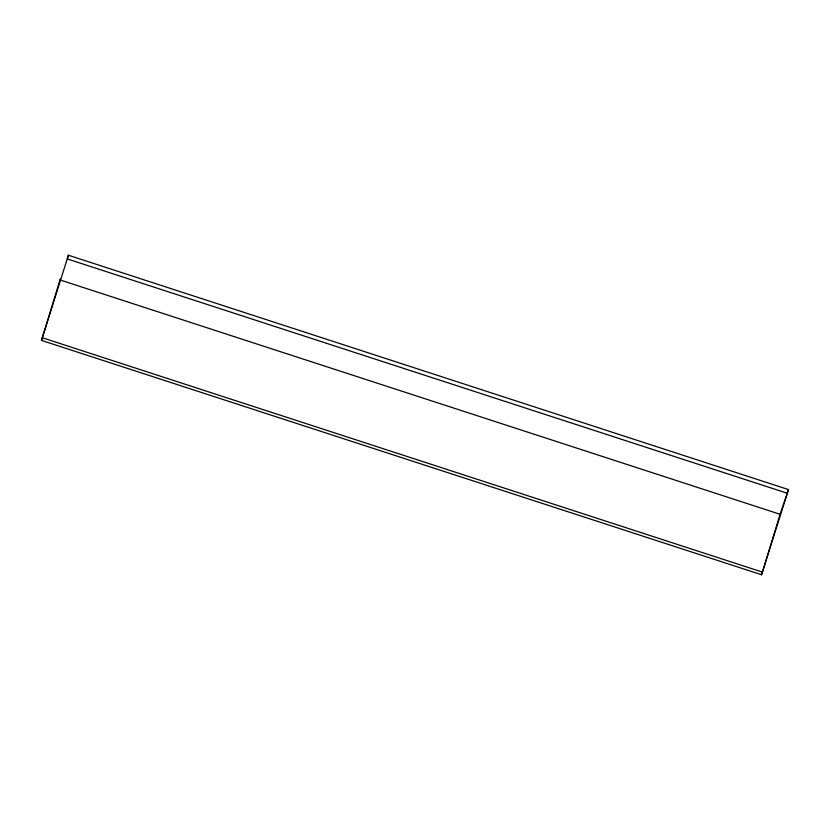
<?xml version="1.0" encoding="UTF-8"?>
<svg xmlns="http://www.w3.org/2000/svg" width="830" height="830" viewBox="0 0 830 830"><rect width="100%" height="100%" fill="white"/><g stroke="black" fill="none" stroke-linecap="round" stroke-linejoin="round"><path stroke-width="1.25" d="M41.5 340.414L68.413 255.235L788.5 489.586L761.587 574.765L41.5 340.414L60.31 278.901M68.413 255.235L67.282 258.929L787.369 493.279M761.587 574.765L780.397 513.251L788.5 489.586M60.082 279.959L780.169 514.31M42.403 337.779L762.49 572.129"/></g></svg>
